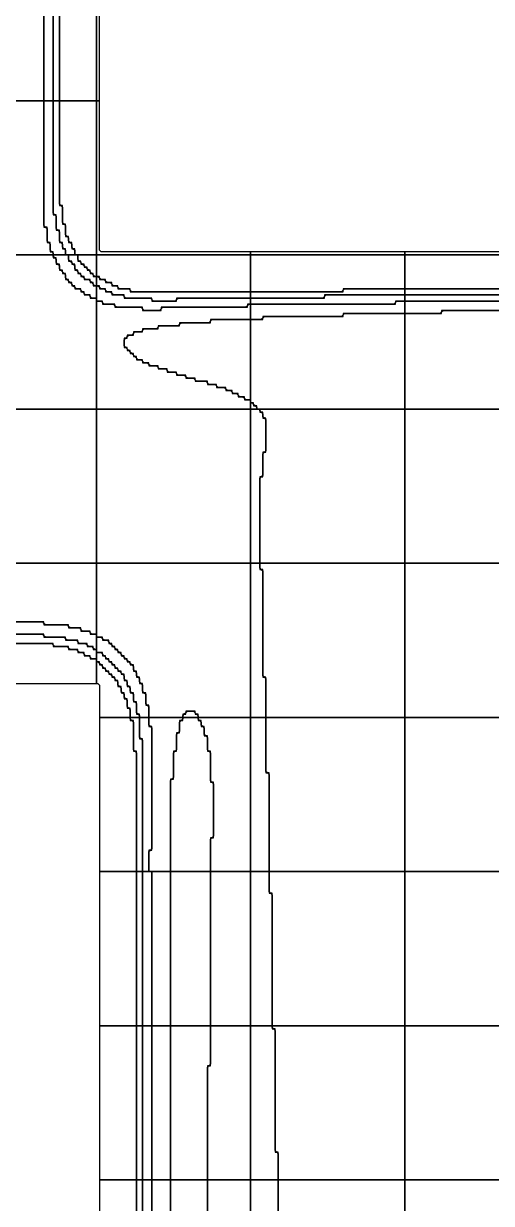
# Model space of a CAD drawing. Header units: metres. Extents: x -2.2 to 1, y -5.2 to 5.1.
# Drawn here: x -1.557 to -1.178, y -0.93 to 0.027 of the extents above; entities that cross this region are included whole.
import ezdxf

# ---------------------------------------------------------------- set-up
doc = ezdxf.new("R2010")
doc.units = ezdxf.units.M

msp = doc.modelspace()

# ---------------------------------------------------------------- linework, layer by layer
at = {"layer": '10', "color": 2}
for points in [[(-1.52793, -0.0355, 0), (-1.49793, -0.0355, 0), (-1.49793, 0.0895, 0), (-1.52793, 0.0895, 0), (-1.52793, -0.0355, 0)], [(-1.49793, -0.0355, 0), (-1.49543, -0.0355, 0), (-1.49543, 0.0895, 0), (-1.49793, 0.0895, 0), (-1.49793, -0.0355, 0)], [(-1.52793, -0.1205, 0), (-1.52668, -0.1205, 0), (-1.52543, -0.12175, 0), (-1.52543, -0.1355, 0), (-1.52418, -0.1355, 0), (-1.52293, -0.13675, 0), (-1.52293, -0.1455, 0), (-1.52168, -0.1455, 0), (-1.52043, -0.14675, 0), (-1.52043, -0.1505, 0), (-1.51918, -0.1505, 0), (-1.51793, -0.15175, 0), (-1.51793, -0.1555, 0), (-1.51668, -0.1555, 0), (-1.51543, -0.15675, 0), (-1.51543, -0.1605, 0), (-1.49793, -0.1605, 0), (-1.49793, -0.0355, 0), (-1.52793, -0.0355, 0), (-1.52793, -0.1205, 0)], [(-1.49793, -0.1605, 0), (-1.37293, -0.1605, 0), (-1.37293, -0.158, 0), (-1.49418, -0.158, 0), (-1.49543, -0.15675, 0), (-1.49543, -0.0355, 0), (-1.49793, -0.0355, 0), (-1.49793, -0.1605, 0)], [(-1.51293, -0.1655, 0), (-1.51168, -0.1655, 0), (-1.51043, -0.16675, 0), (-1.51043, -0.168, 0), (-1.50918, -0.168, 0), (-1.50793, -0.16925, 0), (-1.50793, -0.1705, 0), (-1.50668, -0.1705, 0), (-1.50543, -0.17175, 0), (-1.50543, -0.173, 0), (-1.50418, -0.173, 0), (-1.50293, -0.17425, 0), (-1.50293, -0.1755, 0), (-1.50168, -0.1755, 0), (-1.50043, -0.17675, 0), (-1.50043, -0.178, 0), (-1.49793, -0.178, 0), (-1.49793, -0.1605, 0), (-1.51293, -0.1605, 0), (-1.51293, -0.1655, 0)], [(-1.49793, -0.178, 0), (-1.49668, -0.178, 0), (-1.49543, -0.17925, 0), (-1.49543, -0.1805, 0), (-1.49168, -0.1805, 0), (-1.49043, -0.18175, 0), (-1.49043, -0.183, 0), (-1.48668, -0.183, 0), (-1.48543, -0.18425, 0), (-1.48543, -0.1855, 0), (-1.48168, -0.1855, 0), (-1.48043, -0.18675, 0), (-1.48043, -0.188, 0), (-1.47168, -0.188, 0), (-1.47043, -0.18925, 0), (-1.47043, -0.1905, 0), (-1.37293, -0.1905, 0), (-1.37293, -0.1605, 0), (-1.49793, -0.1605, 0), (-1.49793, -0.178, 0)], [(-1.37293, -0.1605, 0), (-1.24793, -0.1605, 0), (-1.24793, -0.158, 0), (-1.37293, -0.158, 0), (-1.37293, -0.1605, 0)], [(-1.37293, -0.1905, 0), (-1.29793, -0.1905, 0), (-1.29793, -0.18925, 0), (-1.29668, -0.188, 0), (-1.24793, -0.188, 0), (-1.24793, -0.1605, 0), (-1.37293, -0.1605, 0), (-1.37293, -0.1905, 0)], [(-1.24793, -0.1605, 0), (-1.12293, -0.1605, 0), (-1.12293, -0.158, 0), (-1.24793, -0.158, 0), (-1.24793, -0.1605, 0)], [(-1.24793, -0.188, 0), (-1.12293, -0.188, 0), (-1.12293, -0.1605, 0), (-1.24793, -0.1605, 0), (-1.24793, -0.188, 0)], [(-1.62293, -0.508, 0), (-1.49793, -0.508, 0), (-1.49793, -0.488, 0), (-1.50168, -0.488, 0), (-1.50293, -0.48675, 0), (-1.50293, -0.4855, 0), (-1.50668, -0.4855, 0), (-1.50793, -0.48425, 0), (-1.50793, -0.483, 0), (-1.51168, -0.483, 0), (-1.51293, -0.48175, 0), (-1.51293, -0.4805, 0), (-1.51918, -0.4805, 0), (-1.52043, -0.47925, 0), (-1.52043, -0.478, 0), (-1.53168, -0.478, 0), (-1.53293, -0.47675, 0), (-1.53293, -0.4755, 0), (-1.60168, -0.4755, 0), (-1.60293, -0.47425, 0), (-1.60293, -0.473, 0), (-1.62293, -0.473, 0), (-1.62293, -0.508, 0)], [(-1.49793, -0.508, 0), (-1.49668, -0.508, 0), (-1.49543, -0.50925, 0), (-1.49543, -0.5355, 0), (-1.47043, -0.5355, 0), (-1.47043, -0.528, 0), (-1.47168, -0.528, 0), (-1.47293, -0.52675, 0), (-1.47293, -0.5205, 0), (-1.47418, -0.5205, 0), (-1.47543, -0.51925, 0), (-1.47543, -0.5155, 0), (-1.47668, -0.5155, 0), (-1.47793, -0.51425, 0), (-1.47793, -0.5105, 0), (-1.47918, -0.5105, 0), (-1.48043, -0.50925, 0), (-1.48043, -0.5055, 0), (-1.48168, -0.5055, 0), (-1.48293, -0.50425, 0), (-1.48293, -0.503, 0), (-1.48418, -0.503, 0), (-1.48543, -0.50175, 0), (-1.48543, -0.5005, 0), (-1.48668, -0.5005, 0), (-1.48793, -0.49925, 0), (-1.48793, -0.498, 0), (-1.48918, -0.498, 0), (-1.49043, -0.49675, 0), (-1.49043, -0.4955, 0), (-1.49168, -0.4955, 0), (-1.49293, -0.49425, 0), (-1.49293, -0.493, 0), (-1.49418, -0.493, 0), (-1.49543, -0.49175, 0), (-1.49543, -0.4905, 0), (-1.49793, -0.4905, 0), (-1.49793, -0.508, 0)], [(-1.49543, -0.6605, 0), (-1.46543, -0.6605, 0), (-1.46543, -0.563, 0), (-1.46668, -0.563, 0), (-1.46793, -0.56175, 0), (-1.46793, -0.538, 0), (-1.46918, -0.538, 0), (-1.47043, -0.53675, 0), (-1.47043, -0.5355, 0), (-1.49543, -0.5355, 0), (-1.49543, -0.6605, 0)], [(-1.49543, -0.7855, 0), (-1.46543, -0.7855, 0), (-1.46543, -0.6605, 0), (-1.49543, -0.6605, 0), (-1.49543, -0.7855, 0)], [(-1.49543, -0.9105, 0), (-1.46543, -0.9105, 0), (-1.46543, -0.7855, 0), (-1.49543, -0.7855, 0), (-1.49543, -0.9105, 0)], [(-1.49543, -1.0355, 0), (-1.46543, -1.0355, 0), (-1.46543, -0.9105, 0), (-1.49543, -0.9105, 0), (-1.49543, -1.0355, 0)]]:
    msp.add_polyline3d(points, dxfattribs=at)
at = {"layer": '6', "color": 4}
for points in [[(-1.37293, -0.2805, 0), (-1.37168, -0.2805, 0), (-1.37043, -0.28175, 0), (-1.37043, -0.283, 0), (-1.36918, -0.283, 0), (-1.36793, -0.28425, 0), (-1.36793, -0.2855, 0), (-1.24793, -0.2855, 0), (-1.24793, -0.208, 0), (-1.29793, -0.208, 0), (-1.29793, -0.20925, 0), (-1.29918, -0.2105, 0), (-1.36293, -0.2105, 0), (-1.36293, -0.21175, 0), (-1.36418, -0.213, 0), (-1.37293, -0.213, 0), (-1.37293, -0.2805, 0)], [(-1.12293, -0.2055, 0), (-1.21793, -0.2055, 0), (-1.21793, -0.20675, 0), (-1.21918, -0.208, 0), (-1.24793, -0.208, 0), (-1.24793, -0.2855, 0)], [(-1.47543, -0.2355, 0), (-1.47418, -0.2355, 0), (-1.47293, -0.23675, 0), (-1.47293, -0.238, 0), (-1.47168, -0.238, 0), (-1.47043, -0.23925, 0), (-1.47043, -0.2405, 0), (-1.46918, -0.2405, 0), (-1.46793, -0.24175, 0), (-1.46793, -0.243, 0), (-1.46668, -0.243, 0), (-1.46543, -0.24425, 0), (-1.46543, -0.2455, 0), (-1.46168, -0.2455, 0), (-1.46043, -0.24675, 0), (-1.46043, -0.248, 0), (-1.45668, -0.248, 0), (-1.45543, -0.24925, 0), (-1.45543, -0.2505, 0), (-1.44918, -0.2505, 0), (-1.44793, -0.25175, 0), (-1.44793, -0.253, 0), (-1.44168, -0.253, 0), (-1.44043, -0.25425, 0), (-1.44043, -0.2555, 0), (-1.43418, -0.2555, 0), (-1.43293, -0.25675, 0), (-1.43293, -0.258, 0), (-1.42668, -0.258, 0), (-1.42543, -0.25925, 0), (-1.42543, -0.2605, 0), (-1.41918, -0.2605, 0), (-1.41793, -0.26175, 0), (-1.41793, -0.263, 0), (-1.40918, -0.263, 0), (-1.40793, -0.26425, 0), (-1.40793, -0.2655, 0), (-1.40168, -0.2655, 0), (-1.40043, -0.26675, 0), (-1.40043, -0.268, 0), (-1.39418, -0.268, 0), (-1.39293, -0.26925, 0), (-1.39293, -0.2705, 0), (-1.38918, -0.2705, 0), (-1.38793, -0.27175, 0), (-1.38793, -0.273, 0), (-1.38418, -0.273, 0), (-1.38293, -0.27425, 0), (-1.38293, -0.2755, 0), (-1.37918, -0.2755, 0), (-1.37793, -0.27675, 0), (-1.37793, -0.278, 0), (-1.37293, -0.278, 0), (-1.37293, -0.213, 0), (-1.40543, -0.213, 0), (-1.40543, -0.21425, 0), (-1.40668, -0.2155, 0), (-1.43043, -0.2155, 0), (-1.43043, -0.21675, 0), (-1.43168, -0.218, 0), (-1.44793, -0.218, 0), (-1.44793, -0.21925, 0), (-1.44918, -0.2205, 0), (-1.46043, -0.2205, 0), (-1.46043, -0.22175, 0), (-1.46168, -0.223, 0), (-1.46793, -0.223, 0), (-1.46793, -0.22425, 0), (-1.46918, -0.2255, 0), (-1.47293, -0.2255, 0), (-1.47293, -0.22675, 0), (-1.47418, -0.228, 0), (-1.47543, -0.228, 0), (-1.47543, -0.2355, 0)], [(-1.36543, -0.4105, 0), (-1.24793, -0.4105, 0), (-1.24793, -0.2855, 0), (-1.36543, -0.2855, 0), (-1.36543, -0.288, 0), (-1.36418, -0.288, 0), (-1.36293, -0.28925, 0), (-1.36293, -0.293, 0), (-1.36168, -0.293, 0), (-1.36043, -0.29425, 0), (-1.36043, -0.31925, 0), (-1.36168, -0.3205, 0), (-1.36293, -0.3205, 0), (-1.36293, -0.33925, 0), (-1.36418, -0.3405, 0), (-1.36543, -0.3405, 0), (-1.36543, -0.4105, 0)], [(-1.24793, -0.4105, 0), (-1.12293, -0.4105, 0), (-1.12293, -0.2855, 0), (-1.24793, -0.2855, 0), (-1.24793, -0.4105, 0)], [(-1.24793, -0.2855, 0), (-1.12293, -0.2855, 0)], [(-1.36543, -0.4155, 0), (-1.36418, -0.4155, 0), (-1.36293, -0.41675, 0), (-1.36293, -0.503, 0), (-1.36168, -0.503, 0), (-1.36043, -0.50425, 0), (-1.36043, -0.5355, 0), (-1.24793, -0.5355, 0), (-1.24793, -0.4105, 0), (-1.36543, -0.4105, 0), (-1.36543, -0.4155, 0)], [(-1.24793, -0.5355, 0), (-1.12293, -0.5355, 0), (-1.12293, -0.4105, 0), (-1.24793, -0.4105, 0), (-1.24793, -0.5355, 0)], [(-1.43793, -0.6605, 0), (-1.40543, -0.6605, 0), (-1.40543, -0.63425, 0), (-1.40418, -0.633, 0), (-1.40293, -0.633, 0), (-1.40293, -0.588, 0), (-1.40418, -0.588, 0), (-1.40543, -0.58675, 0), (-1.40543, -0.563, 0), (-1.40668, -0.563, 0), (-1.40793, -0.56175, 0), (-1.40793, -0.5505, 0), (-1.40918, -0.5505, 0), (-1.41043, -0.54925, 0), (-1.41043, -0.543, 0), (-1.41168, -0.543, 0), (-1.41293, -0.54175, 0), (-1.41293, -0.538, 0), (-1.41418, -0.538, 0), (-1.41543, -0.53675, 0), (-1.41543, -0.5355, 0), (-1.42793, -0.5355, 0), (-1.42793, -0.53675, 0), (-1.42918, -0.538, 0), (-1.43043, -0.538, 0), (-1.43043, -0.54675, 0), (-1.43168, -0.548, 0), (-1.43293, -0.548, 0), (-1.43293, -0.56175, 0), (-1.43418, -0.563, 0), (-1.43543, -0.563, 0), (-1.43543, -0.58425, 0), (-1.43668, -0.5855, 0), (-1.43793, -0.5855, 0), (-1.43793, -0.6605, 0)], [(-1.42793, -0.5355, 0), (-1.41543, -0.5355, 0), (-1.41543, -0.533, 0), (-1.41668, -0.533, 0), (-1.41793, -0.53175, 0), (-1.41793, -0.5305, 0), (-1.42543, -0.5305, 0), (-1.42543, -0.53175, 0), (-1.42668, -0.533, 0), (-1.42793, -0.533, 0), (-1.42793, -0.5355, 0)], [(-1.36043, -0.5805, 0), (-1.35918, -0.5805, 0), (-1.35793, -0.58175, 0), (-1.35793, -0.6605, 0), (-1.24793, -0.6605, 0), (-1.24793, -0.5355, 0), (-1.36043, -0.5355, 0), (-1.36043, -0.5805, 0)], [(-1.24793, -0.6605, 0), (-1.12293, -0.6605, 0), (-1.12293, -0.5355, 0), (-1.24793, -0.5355, 0), (-1.24793, -0.6605, 0)], [(-1.43793, -0.7855, 0), (-1.40543, -0.7855, 0), (-1.40543, -0.6605, 0), (-1.43793, -0.6605, 0), (-1.43793, -0.7855, 0)], [(-1.35793, -0.678, 0), (-1.35668, -0.678, 0), (-1.35543, -0.67925, 0), (-1.35543, -0.7855, 0), (-1.24793, -0.7855, 0), (-1.24793, -0.6605, 0), (-1.35793, -0.6605, 0), (-1.35793, -0.678, 0)], [(-1.24793, -0.7855, 0), (-1.12293, -0.7855, 0), (-1.12293, -0.6605, 0), (-1.24793, -0.6605, 0), (-1.24793, -0.7855, 0)], [(-1.43793, -0.9105, 0), (-1.40793, -0.9105, 0), (-1.40793, -0.81925, 0), (-1.40668, -0.818, 0), (-1.40543, -0.818, 0), (-1.40543, -0.7855, 0), (-1.43793, -0.7855, 0), (-1.43793, -0.9105, 0)], [(-1.35543, -0.788, 0), (-1.35418, -0.788, 0), (-1.35293, -0.78925, 0), (-1.35293, -0.888, 0), (-1.35168, -0.888, 0), (-1.35043, -0.88925, 0), (-1.35043, -0.9105, 0), (-1.24793, -0.9105, 0), (-1.24793, -0.7855, 0), (-1.35543, -0.7855, 0), (-1.35543, -0.788, 0)], [(-1.24793, -0.9105, 0), (-1.12293, -0.9105, 0), (-1.12293, -0.7855, 0), (-1.24793, -0.7855, 0), (-1.24793, -0.9105, 0)], [(-1.43793, -1.0355, 0), (-1.41043, -1.0355, 0), (-1.41043, -1.00175, 0), (-1.40918, -1.0005, 0), (-1.40793, -1.0005, 0), (-1.40793, -0.9105, 0), (-1.43793, -0.9105, 0), (-1.43793, -1.0355, 0)], [(-1.35043, -0.978, 0), (-1.34918, -0.978, 0), (-1.34793, -0.97925, 0), (-1.34793, -1.0355, 0), (-1.24793, -1.0355, 0), (-1.24793, -0.9105, 0), (-1.35043, -0.9105, 0), (-1.35043, -0.978, 0)], [(-1.24793, -1.0355, 0), (-1.12293, -1.0355, 0), (-1.12293, -0.9105, 0), (-1.24793, -0.9105, 0), (-1.24793, -1.0355, 0)]]:
    msp.add_polyline3d(points, dxfattribs=at)
at = {"layer": '7', "color": 1}
for points in [[(-1.62293, -0.0355, 0), (-1.54043, -0.0355, 0), (-1.54043, 0.0895, 0), (-1.62293, 0.0895, 0), (-1.62293, -0.0355, 0)], [(-1.62293, -0.1605, 0), (-1.53293, -0.1605, 0), (-1.53293, -0.158, 0), (-1.53418, -0.158, 0), (-1.53543, -0.15675, 0), (-1.53543, -0.1505, 0), (-1.53668, -0.1505, 0), (-1.53793, -0.14925, 0), (-1.53793, -0.138, 0), (-1.53918, -0.138, 0), (-1.54043, -0.13675, 0), (-1.54043, -0.0355, 0), (-1.62293, -0.0355, 0), (-1.62293, -0.1605, 0)], [(-1.62293, -0.2855, 0), (-1.49793, -0.2855, 0), (-1.49793, -0.1955, 0), (-1.50168, -0.1955, 0), (-1.50293, -0.19425, 0), (-1.50293, -0.193, 0), (-1.50668, -0.193, 0), (-1.50793, -0.19175, 0), (-1.50793, -0.1905, 0), (-1.50918, -0.1905, 0), (-1.51043, -0.18925, 0), (-1.51043, -0.188, 0), (-1.51418, -0.188, 0), (-1.51543, -0.18675, 0), (-1.51543, -0.1855, 0), (-1.51668, -0.1855, 0), (-1.51793, -0.18425, 0), (-1.51793, -0.183, 0), (-1.51918, -0.183, 0), (-1.52043, -0.18175, 0), (-1.52043, -0.1805, 0), (-1.52168, -0.1805, 0), (-1.52293, -0.17925, 0), (-1.52293, -0.1755, 0), (-1.52418, -0.1755, 0), (-1.52543, -0.17425, 0), (-1.52543, -0.173, 0), (-1.52668, -0.173, 0), (-1.52793, -0.17175, 0), (-1.52793, -0.168, 0), (-1.52918, -0.168, 0), (-1.53043, -0.16675, 0), (-1.53043, -0.163, 0), (-1.53168, -0.163, 0), (-1.53293, -0.16175, 0), (-1.53293, -0.1605, 0), (-1.62293, -0.1605, 0)], [(-1.49793, -0.2855, 0), (-1.37293, -0.2855, 0), (-1.37293, -0.278, 0), (-1.37668, -0.278, 0), (-1.37793, -0.27675, 0), (-1.37793, -0.2755, 0), (-1.38168, -0.2755, 0), (-1.38293, -0.27425, 0), (-1.38293, -0.273, 0), (-1.38668, -0.273, 0), (-1.38793, -0.27175, 0), (-1.38793, -0.2705, 0), (-1.39168, -0.2705, 0), (-1.39293, -0.26925, 0), (-1.39293, -0.268, 0), (-1.39918, -0.268, 0), (-1.40043, -0.26675, 0), (-1.40043, -0.2655, 0), (-1.40668, -0.2655, 0), (-1.40793, -0.26425, 0), (-1.40793, -0.263, 0), (-1.41668, -0.263, 0), (-1.41793, -0.26175, 0), (-1.41793, -0.2605, 0), (-1.42418, -0.2605, 0), (-1.42543, -0.25925, 0), (-1.42543, -0.258, 0), (-1.43168, -0.258, 0), (-1.43293, -0.25675, 0), (-1.43293, -0.2555, 0), (-1.43918, -0.2555, 0), (-1.44043, -0.25425, 0), (-1.44043, -0.253, 0), (-1.44668, -0.253, 0), (-1.44793, -0.25175, 0), (-1.44793, -0.2505, 0), (-1.45418, -0.2505, 0), (-1.45543, -0.24925, 0), (-1.45543, -0.248, 0), (-1.45918, -0.248, 0), (-1.46043, -0.24675, 0), (-1.46043, -0.2455, 0), (-1.46418, -0.2455, 0), (-1.46543, -0.24425, 0), (-1.46543, -0.243, 0), (-1.46668, -0.243, 0), (-1.46793, -0.24175, 0), (-1.46793, -0.2405, 0), (-1.46918, -0.2405, 0), (-1.47043, -0.23925, 0), (-1.47043, -0.238, 0), (-1.47168, -0.238, 0), (-1.47293, -0.23675, 0), (-1.47293, -0.2355, 0), (-1.47418, -0.2355, 0), (-1.47543, -0.23425, 0), (-1.47543, -0.22925, 0), (-1.47418, -0.228, 0), (-1.47293, -0.228, 0), (-1.47293, -0.22675, 0), (-1.47168, -0.2255, 0), (-1.46793, -0.2255, 0), (-1.46793, -0.22425, 0), (-1.46668, -0.223, 0), (-1.46043, -0.223, 0), (-1.46043, -0.22175, 0), (-1.45918, -0.2205, 0), (-1.44793, -0.2205, 0), (-1.44793, -0.21925, 0), (-1.44668, -0.218, 0), (-1.43043, -0.218, 0), (-1.43043, -0.21675, 0), (-1.42918, -0.2155, 0), (-1.40543, -0.2155, 0), (-1.40543, -0.21425, 0), (-1.40418, -0.213, 0), (-1.37293, -0.213, 0), (-1.37293, -0.2005, 0), (-1.37543, -0.2005, 0), (-1.37543, -0.20175, 0), (-1.37668, -0.203, 0), (-1.44543, -0.203, 0), (-1.44543, -0.20425, 0), (-1.44668, -0.2055, 0), (-1.45918, -0.2055, 0), (-1.46043, -0.20425, 0), (-1.46043, -0.203, 0), (-1.48168, -0.203, 0), (-1.48293, -0.20175, 0), (-1.48293, -0.2005, 0), (-1.49168, -0.2005, 0), (-1.49293, -0.19925, 0), (-1.49293, -0.198, 0), (-1.49793, -0.198, 0), (-1.49793, -0.2855, 0)], [(-1.37293, -0.213, 0), (-1.36293, -0.213, 0), (-1.36293, -0.21175, 0), (-1.36168, -0.2105, 0), (-1.29793, -0.2105, 0), (-1.29793, -0.20925, 0), (-1.29668, -0.208, 0), (-1.24793, -0.208, 0), (-1.24793, -0.198, 0), (-1.25543, -0.198, 0), (-1.25543, -0.19925, 0), (-1.25668, -0.2005, 0), (-1.37293, -0.2005, 0), (-1.37293, -0.213, 0)], [(-1.24793, -0.208, 0), (-1.21793, -0.208, 0), (-1.21793, -0.20675, 0), (-1.21668, -0.2055, 0), (-1.12293, -0.2055, 0), (-1.12293, -0.198, 0), (-1.24793, -0.198, 0), (-1.24793, -0.208, 0)], [(-1.62293, -0.4105, 0), (-1.49793, -0.4105, 0), (-1.49793, -0.2855, 0), (-1.62293, -0.2855, 0), (-1.62293, -0.4105, 0)], [(-1.49793, -0.4105, 0), (-1.37293, -0.4105, 0), (-1.37293, -0.2855, 0), (-1.49793, -0.2855, 0), (-1.49793, -0.4105, 0)], [(-1.37293, -0.2855, 0), (-1.36793, -0.2855, 0), (-1.36793, -0.283, 0), (-1.36918, -0.283, 0), (-1.37043, -0.28175, 0), (-1.37043, -0.2805, 0), (-1.37293, -0.2805, 0), (-1.37293, -0.2855, 0)], [(-1.37293, -0.4105, 0), (-1.36543, -0.4105, 0), (-1.36543, -0.34175, 0), (-1.36418, -0.3405, 0), (-1.36293, -0.3405, 0), (-1.36293, -0.32175, 0), (-1.36168, -0.3205, 0), (-1.36043, -0.3205, 0), (-1.36043, -0.293, 0), (-1.36168, -0.293, 0), (-1.36293, -0.29175, 0), (-1.36293, -0.288, 0), (-1.36418, -0.288, 0), (-1.36543, -0.28675, 0), (-1.36543, -0.2855, 0), (-1.37293, -0.2855, 0), (-1.37293, -0.4105, 0)], [(-1.62293, -0.458, 0), (-1.54168, -0.458, 0), (-1.54043, -0.45925, 0), (-1.54043, -0.4605, 0), (-1.52168, -0.4605, 0), (-1.52043, -0.46175, 0), (-1.52043, -0.463, 0), (-1.51168, -0.463, 0), (-1.51043, -0.46425, 0), (-1.51043, -0.4655, 0), (-1.50418, -0.4655, 0), (-1.50293, -0.46675, 0), (-1.50293, -0.468, 0), (-1.49793, -0.468, 0), (-1.49793, -0.4105, 0), (-1.62293, -0.4105, 0), (-1.62293, -0.458, 0)], [(-1.49793, -0.4705, 0), (-1.49418, -0.4705, 0), (-1.49293, -0.47175, 0), (-1.49293, -0.473, 0), (-1.48918, -0.473, 0), (-1.48793, -0.47425, 0), (-1.48793, -0.4755, 0), (-1.48668, -0.4755, 0), (-1.48543, -0.47675, 0), (-1.48543, -0.478, 0), (-1.48418, -0.478, 0), (-1.48293, -0.47925, 0), (-1.48293, -0.4805, 0), (-1.48168, -0.4805, 0), (-1.48043, -0.48175, 0), (-1.48043, -0.483, 0), (-1.47918, -0.483, 0), (-1.47793, -0.48425, 0), (-1.47793, -0.4855, 0), (-1.47668, -0.4855, 0), (-1.47543, -0.48675, 0), (-1.47543, -0.488, 0), (-1.47418, -0.488, 0), (-1.47293, -0.48925, 0), (-1.47293, -0.4905, 0), (-1.47168, -0.4905, 0), (-1.47043, -0.49175, 0), (-1.47043, -0.493, 0), (-1.46918, -0.493, 0), (-1.46793, -0.49425, 0), (-1.46793, -0.498, 0), (-1.46668, -0.498, 0), (-1.46543, -0.49925, 0), (-1.46543, -0.503, 0), (-1.46418, -0.503, 0), (-1.46293, -0.50425, 0), (-1.46293, -0.508, 0), (-1.46168, -0.508, 0), (-1.46043, -0.50925, 0), (-1.46043, -0.5155, 0), (-1.45918, -0.5155, 0), (-1.45793, -0.51675, 0), (-1.45793, -0.5255, 0), (-1.45668, -0.5255, 0), (-1.45543, -0.52675, 0), (-1.45543, -0.5355, 0), (-1.42793, -0.5355, 0), (-1.42793, -0.53425, 0), (-1.42668, -0.533, 0), (-1.42543, -0.533, 0), (-1.42543, -0.53175, 0), (-1.42418, -0.5305, 0), (-1.41918, -0.5305, 0), (-1.41793, -0.53175, 0), (-1.41793, -0.533, 0), (-1.41668, -0.533, 0), (-1.41543, -0.53425, 0), (-1.41543, -0.5355, 0), (-1.37293, -0.5355, 0), (-1.37293, -0.4105, 0), (-1.49793, -0.4105, 0), (-1.49793, -0.4705, 0)], [(-1.37293, -0.5355, 0), (-1.36043, -0.5355, 0), (-1.36043, -0.503, 0), (-1.36168, -0.503, 0), (-1.36293, -0.50175, 0), (-1.36293, -0.4155, 0), (-1.36418, -0.4155, 0), (-1.36543, -0.41425, 0), (-1.36543, -0.4105, 0), (-1.37293, -0.4105, 0), (-1.37293, -0.5355, 0)], [(-1.45543, -0.6605, 0), (-1.43793, -0.6605, 0), (-1.43793, -0.58675, 0), (-1.43668, -0.5855, 0), (-1.43543, -0.5855, 0), (-1.43543, -0.56425, 0), (-1.43418, -0.563, 0), (-1.43293, -0.563, 0), (-1.43293, -0.54925, 0), (-1.43168, -0.548, 0), (-1.43043, -0.548, 0), (-1.43043, -0.53925, 0), (-1.42918, -0.538, 0), (-1.42793, -0.538, 0), (-1.42793, -0.5355, 0), (-1.45543, -0.5355, 0), (-1.45543, -0.543, 0), (-1.45418, -0.543, 0), (-1.45293, -0.54425, 0), (-1.45293, -0.64175, 0), (-1.45418, -0.643, 0), (-1.45543, -0.643, 0), (-1.45543, -0.6605, 0)], [(-1.41543, -0.538, 0), (-1.41418, -0.538, 0), (-1.41293, -0.53925, 0), (-1.41293, -0.543, 0), (-1.41168, -0.543, 0), (-1.41043, -0.54425, 0), (-1.41043, -0.5505, 0), (-1.40918, -0.5505, 0), (-1.40793, -0.55175, 0), (-1.40793, -0.563, 0), (-1.40668, -0.563, 0), (-1.40543, -0.56425, 0), (-1.40543, -0.588, 0), (-1.40418, -0.588, 0), (-1.40293, -0.58925, 0), (-1.40293, -0.63175, 0), (-1.40418, -0.633, 0), (-1.40543, -0.633, 0), (-1.40543, -0.6605, 0), (-1.37293, -0.6605, 0), (-1.37293, -0.5355, 0), (-1.41543, -0.5355, 0), (-1.41543, -0.538, 0)], [(-1.37293, -0.6605, 0), (-1.35793, -0.6605, 0), (-1.35793, -0.5805, 0), (-1.35918, -0.5805, 0), (-1.36043, -0.57925, 0), (-1.36043, -0.5355, 0), (-1.37293, -0.5355, 0), (-1.37293, -0.6605, 0)], [(-1.45293, -0.7855, 0), (-1.43793, -0.7855, 0), (-1.43793, -0.6605, 0), (-1.45293, -0.6605, 0), (-1.45293, -0.7855, 0)], [(-1.40543, -0.7855, 0), (-1.37293, -0.7855, 0), (-1.37293, -0.6605, 0), (-1.40543, -0.6605, 0), (-1.40543, -0.7855, 0)], [(-1.37293, -0.7855, 0), (-1.35543, -0.7855, 0), (-1.35543, -0.678, 0), (-1.35668, -0.678, 0), (-1.35793, -0.67675, 0), (-1.35793, -0.6605, 0), (-1.37293, -0.6605, 0), (-1.37293, -0.7855, 0)], [(-1.45293, -0.9105, 0), (-1.43793, -0.9105, 0), (-1.43793, -0.7855, 0), (-1.45293, -0.7855, 0), (-1.45293, -0.9105, 0)], [(-1.40793, -0.9105, 0), (-1.37293, -0.9105, 0), (-1.37293, -0.7855, 0), (-1.40543, -0.7855, 0), (-1.40543, -0.81675, 0), (-1.40668, -0.818, 0), (-1.40793, -0.818, 0), (-1.40793, -0.9105, 0)], [(-1.37293, -0.9105, 0), (-1.35043, -0.9105, 0), (-1.35043, -0.888, 0), (-1.35168, -0.888, 0), (-1.35293, -0.88675, 0), (-1.35293, -0.788, 0), (-1.35418, -0.788, 0), (-1.35543, -0.78675, 0), (-1.35543, -0.7855, 0), (-1.37293, -0.7855, 0), (-1.37293, -0.9105, 0)], [(-1.45293, -1.0355, 0), (-1.43793, -1.0355, 0), (-1.43793, -0.9105, 0), (-1.45293, -0.9105, 0), (-1.45293, -1.0355, 0)], [(-1.41043, -1.0355, 0), (-1.37293, -1.0355, 0), (-1.37293, -0.9105, 0), (-1.40793, -0.9105, 0), (-1.40793, -0.99925, 0), (-1.40918, -1.0005, 0), (-1.41043, -1.0005, 0), (-1.41043, -1.0355, 0)], [(-1.37293, -1.0355, 0), (-1.34793, -1.0355, 0), (-1.34793, -0.978, 0), (-1.34918, -0.978, 0), (-1.35043, -0.97675, 0), (-1.35043, -0.9105, 0), (-1.37293, -0.9105, 0), (-1.37293, -1.0355, 0)]]:
    msp.add_polyline3d(points, dxfattribs=at)
at = {"layer": '8', "color": 3}
for points in [[(-1.54043, -0.0355, 0), (-1.53293, -0.0355, 0), (-1.53293, 0.0895, 0), (-1.54043, 0.0895, 0), (-1.54043, -0.0355, 0)], [(-1.54043, -0.138, 0), (-1.53918, -0.138, 0), (-1.53793, -0.13925, 0), (-1.53793, -0.1505, 0), (-1.53668, -0.1505, 0), (-1.53543, -0.15175, 0), (-1.53543, -0.158, 0), (-1.53418, -0.158, 0), (-1.53293, -0.15925, 0), (-1.53293, -0.1605, 0), (-1.52293, -0.1605, 0), (-1.52293, -0.1555, 0), (-1.52418, -0.1555, 0), (-1.52543, -0.15425, 0), (-1.52543, -0.1505, 0), (-1.52668, -0.1505, 0), (-1.52793, -0.14925, 0), (-1.52793, -0.1405, 0), (-1.52918, -0.1405, 0), (-1.53043, -0.13925, 0), (-1.53043, -0.128, 0), (-1.53168, -0.128, 0), (-1.53293, -0.12675, 0), (-1.53293, -0.0355, 0), (-1.54043, -0.0355, 0), (-1.54043, -0.138, 0)], [(-1.53293, -0.163, 0), (-1.53168, -0.163, 0), (-1.53043, -0.16425, 0), (-1.53043, -0.168, 0), (-1.52918, -0.168, 0), (-1.52793, -0.16925, 0), (-1.52793, -0.173, 0), (-1.52668, -0.173, 0), (-1.52543, -0.17425, 0), (-1.52543, -0.1755, 0), (-1.52418, -0.1755, 0), (-1.52293, -0.17675, 0), (-1.52293, -0.1805, 0), (-1.52168, -0.1805, 0), (-1.52043, -0.18175, 0), (-1.52043, -0.183, 0), (-1.51918, -0.183, 0), (-1.51793, -0.18425, 0), (-1.51793, -0.1855, 0), (-1.51668, -0.1855, 0), (-1.51543, -0.18675, 0), (-1.51543, -0.188, 0), (-1.51168, -0.188, 0), (-1.51043, -0.18925, 0), (-1.51043, -0.1905, 0), (-1.50918, -0.1905, 0), (-1.50793, -0.19175, 0), (-1.50793, -0.193, 0), (-1.50418, -0.193, 0), (-1.50293, -0.19425, 0), (-1.50293, -0.1955, 0), (-1.49793, -0.1955, 0), (-1.49793, -0.1855, 0), (-1.49918, -0.1855, 0), (-1.50043, -0.18425, 0), (-1.50043, -0.183, 0), (-1.50168, -0.183, 0), (-1.50293, -0.18175, 0), (-1.50293, -0.1805, 0), (-1.50668, -0.1805, 0), (-1.50793, -0.17925, 0), (-1.50793, -0.178, 0), (-1.50918, -0.178, 0), (-1.51043, -0.17675, 0), (-1.51043, -0.1755, 0), (-1.51168, -0.1755, 0), (-1.51293, -0.17425, 0), (-1.51293, -0.173, 0), (-1.51418, -0.173, 0), (-1.51543, -0.17175, 0), (-1.51543, -0.168, 0), (-1.51668, -0.168, 0), (-1.51793, -0.16675, 0), (-1.51793, -0.1655, 0), (-1.51918, -0.1655, 0), (-1.52043, -0.16425, 0), (-1.52043, -0.1605, 0), (-1.53293, -0.1605, 0), (-1.53293, -0.163, 0)], [(-1.49793, -0.198, 0), (-1.49418, -0.198, 0), (-1.49293, -0.19925, 0), (-1.49293, -0.2005, 0), (-1.48418, -0.2005, 0), (-1.48293, -0.20175, 0), (-1.48293, -0.203, 0), (-1.46168, -0.203, 0), (-1.46043, -0.20425, 0), (-1.46043, -0.2055, 0), (-1.44543, -0.2055, 0), (-1.44543, -0.20425, 0), (-1.44418, -0.203, 0), (-1.37543, -0.203, 0), (-1.37543, -0.20175, 0), (-1.37418, -0.2005, 0), (-1.37293, -0.2005, 0), (-1.37293, -0.1955, 0), (-1.43293, -0.1955, 0), (-1.43293, -0.19675, 0), (-1.43418, -0.198, 0), (-1.45168, -0.198, 0), (-1.45293, -0.19675, 0), (-1.45293, -0.1955, 0), (-1.47418, -0.1955, 0), (-1.47543, -0.19425, 0), (-1.47543, -0.193, 0), (-1.48418, -0.193, 0), (-1.48543, -0.19175, 0), (-1.48543, -0.1905, 0), (-1.48918, -0.1905, 0), (-1.49043, -0.18925, 0), (-1.49043, -0.188, 0), (-1.49418, -0.188, 0), (-1.49543, -0.18675, 0), (-1.49543, -0.1855, 0), (-1.49793, -0.1855, 0), (-1.49793, -0.198, 0)], [(-1.24793, -0.198, 0), (-1.12293, -0.198, 0), (-1.12293, -0.1905, 0), (-1.14043, -0.1905, 0), (-1.14043, -0.19175, 0), (-1.14168, -0.193, 0), (-1.24793, -0.193, 0), (-1.24793, -0.198, 0)], [(-1.37293, -0.2005, 0), (-1.25543, -0.2005, 0), (-1.25543, -0.19925, 0), (-1.25418, -0.198, 0), (-1.24793, -0.198, 0), (-1.24793, -0.193, 0), (-1.31293, -0.193, 0), (-1.31293, -0.19425, 0), (-1.31418, -0.1955, 0), (-1.37293, -0.1955, 0), (-1.37293, -0.2005, 0)], [(-1.62293, -0.468, 0), (-1.54168, -0.468, 0), (-1.54043, -0.46925, 0), (-1.54043, -0.4705, 0), (-1.52418, -0.4705, 0), (-1.52293, -0.47175, 0), (-1.52293, -0.473, 0), (-1.51418, -0.473, 0), (-1.51293, -0.47425, 0), (-1.51293, -0.4755, 0), (-1.50668, -0.4755, 0), (-1.50543, -0.47675, 0), (-1.50543, -0.478, 0), (-1.50168, -0.478, 0), (-1.50043, -0.47925, 0), (-1.50043, -0.4805, 0), (-1.49793, -0.4805, 0), (-1.49793, -0.468, 0), (-1.50168, -0.468, 0), (-1.50293, -0.46675, 0), (-1.50293, -0.4655, 0), (-1.50918, -0.4655, 0), (-1.51043, -0.46425, 0), (-1.51043, -0.463, 0), (-1.51918, -0.463, 0), (-1.52043, -0.46175, 0), (-1.52043, -0.4605, 0), (-1.53918, -0.4605, 0), (-1.54043, -0.45925, 0), (-1.54043, -0.458, 0), (-1.62293, -0.458, 0)], [(-1.49793, -0.483, 0), (-1.49418, -0.483, 0), (-1.49293, -0.48425, 0), (-1.49293, -0.4855, 0), (-1.49168, -0.4855, 0), (-1.49043, -0.48675, 0), (-1.49043, -0.488, 0), (-1.48918, -0.488, 0), (-1.48793, -0.48925, 0), (-1.48793, -0.4905, 0), (-1.48668, -0.4905, 0), (-1.48543, -0.49175, 0), (-1.48543, -0.493, 0), (-1.48418, -0.493, 0), (-1.48293, -0.49425, 0), (-1.48293, -0.4955, 0), (-1.48168, -0.4955, 0), (-1.48043, -0.49675, 0), (-1.48043, -0.498, 0), (-1.47918, -0.498, 0), (-1.47793, -0.49925, 0), (-1.47793, -0.5005, 0), (-1.47668, -0.5005, 0), (-1.47543, -0.50175, 0), (-1.47543, -0.5055, 0), (-1.47418, -0.5055, 0), (-1.47293, -0.50675, 0), (-1.47293, -0.5105, 0), (-1.47168, -0.5105, 0), (-1.47043, -0.51175, 0), (-1.47043, -0.5155, 0), (-1.46918, -0.5155, 0), (-1.46793, -0.51675, 0), (-1.46793, -0.523, 0), (-1.46668, -0.523, 0), (-1.46543, -0.52425, 0), (-1.46543, -0.533, 0), (-1.46418, -0.533, 0), (-1.46293, -0.53425, 0), (-1.46293, -0.5355, 0), (-1.45543, -0.5355, 0), (-1.45543, -0.5255, 0), (-1.45668, -0.5255, 0), (-1.45793, -0.52425, 0), (-1.45793, -0.5155, 0), (-1.45918, -0.5155, 0), (-1.46043, -0.51425, 0), (-1.46043, -0.508, 0), (-1.46168, -0.508, 0), (-1.46293, -0.50675, 0), (-1.46293, -0.503, 0), (-1.46418, -0.503, 0), (-1.46543, -0.50175, 0), (-1.46543, -0.498, 0), (-1.46668, -0.498, 0), (-1.46793, -0.49675, 0), (-1.46793, -0.493, 0), (-1.46918, -0.493, 0), (-1.47043, -0.49175, 0), (-1.47043, -0.4905, 0), (-1.47168, -0.4905, 0), (-1.47293, -0.48925, 0), (-1.47293, -0.488, 0), (-1.47418, -0.488, 0), (-1.47543, -0.48675, 0), (-1.47543, -0.4855, 0), (-1.47668, -0.4855, 0), (-1.47793, -0.48425, 0), (-1.47793, -0.483, 0), (-1.47918, -0.483, 0), (-1.48043, -0.48175, 0), (-1.48043, -0.4805, 0), (-1.48168, -0.4805, 0), (-1.48293, -0.47925, 0), (-1.48293, -0.478, 0), (-1.48418, -0.478, 0), (-1.48543, -0.47675, 0), (-1.48543, -0.4755, 0), (-1.48668, -0.4755, 0), (-1.48793, -0.47425, 0), (-1.48793, -0.473, 0), (-1.49168, -0.473, 0), (-1.49293, -0.47175, 0), (-1.49293, -0.4705, 0), (-1.49793, -0.4705, 0), (-1.49793, -0.483, 0)], [(-1.46293, -0.553, 0), (-1.46168, -0.553, 0), (-1.46043, -0.55425, 0), (-1.46043, -0.6605, 0), (-1.45543, -0.6605, 0), (-1.45543, -0.64425, 0), (-1.45418, -0.643, 0), (-1.45293, -0.643, 0), (-1.45293, -0.543, 0), (-1.45418, -0.543, 0), (-1.45543, -0.54175, 0), (-1.45543, -0.5355, 0), (-1.46293, -0.5355, 0), (-1.46293, -0.553, 0)], [(-1.46043, -0.7855, 0), (-1.45293, -0.7855, 0), (-1.45293, -0.6605, 0), (-1.46043, -0.6605, 0), (-1.46043, -0.7855, 0)], [(-1.46043, -0.9105, 0), (-1.45293, -0.9105, 0), (-1.45293, -0.7855, 0), (-1.46043, -0.7855, 0), (-1.46043, -0.9105, 0)], [(-1.46043, -1.0355, 0), (-1.45293, -1.0355, 0), (-1.45293, -0.9105, 0), (-1.46043, -0.9105, 0), (-1.46043, -1.0355, 0)]]:
    msp.add_polyline3d(points, dxfattribs=at)
at = {"layer": '9', "color": 5}
for points in [[(-1.53293, -0.0355, 0), (-1.52793, -0.0355, 0), (-1.52793, 0.0895, 0), (-1.53293, 0.0895, 0), (-1.53293, -0.0355, 0)], [(-1.53293, -0.128, 0), (-1.53168, -0.128, 0), (-1.53043, -0.12925, 0), (-1.53043, -0.1405, 0), (-1.52918, -0.1405, 0), (-1.52793, -0.14175, 0), (-1.52793, -0.1505, 0), (-1.52668, -0.1505, 0), (-1.52543, -0.15175, 0), (-1.52543, -0.1555, 0), (-1.52418, -0.1555, 0), (-1.52293, -0.15675, 0), (-1.52293, -0.1605, 0), (-1.51543, -0.1605, 0), (-1.51543, -0.1555, 0), (-1.51668, -0.1555, 0), (-1.51793, -0.15425, 0), (-1.51793, -0.1505, 0), (-1.51918, -0.1505, 0), (-1.52043, -0.14925, 0), (-1.52043, -0.1455, 0), (-1.52168, -0.1455, 0), (-1.52293, -0.14425, 0), (-1.52293, -0.1355, 0), (-1.52418, -0.1355, 0), (-1.52543, -0.13425, 0), (-1.52543, -0.1205, 0), (-1.52668, -0.1205, 0), (-1.52793, -0.11925, 0), (-1.52793, -0.0355, 0), (-1.53293, -0.0355, 0), (-1.53293, -0.128, 0)], [(-1.52043, -0.1655, 0), (-1.51918, -0.1655, 0), (-1.51793, -0.16675, 0), (-1.51793, -0.168, 0), (-1.51668, -0.168, 0), (-1.51543, -0.16925, 0), (-1.51543, -0.173, 0), (-1.51418, -0.173, 0), (-1.51293, -0.17425, 0), (-1.51293, -0.1755, 0), (-1.51168, -0.1755, 0), (-1.51043, -0.17675, 0), (-1.51043, -0.178, 0), (-1.50918, -0.178, 0), (-1.50793, -0.17925, 0), (-1.50793, -0.1805, 0), (-1.50418, -0.1805, 0), (-1.50293, -0.18175, 0), (-1.50293, -0.183, 0), (-1.50168, -0.183, 0), (-1.50043, -0.18425, 0), (-1.50043, -0.1855, 0), (-1.49793, -0.1855, 0), (-1.49793, -0.178, 0), (-1.49918, -0.178, 0), (-1.50043, -0.17675, 0), (-1.50043, -0.1755, 0), (-1.50168, -0.1755, 0), (-1.50293, -0.17425, 0), (-1.50293, -0.173, 0), (-1.50418, -0.173, 0), (-1.50543, -0.17175, 0), (-1.50543, -0.1705, 0), (-1.50668, -0.1705, 0), (-1.50793, -0.16925, 0), (-1.50793, -0.168, 0), (-1.50918, -0.168, 0), (-1.51043, -0.16675, 0), (-1.51043, -0.1655, 0), (-1.51168, -0.1655, 0), (-1.51293, -0.16425, 0), (-1.51293, -0.1605, 0), (-1.52043, -0.1605, 0), (-1.52043, -0.1655, 0)], [(-1.49793, -0.1855, 0), (-1.49668, -0.1855, 0), (-1.49543, -0.18675, 0), (-1.49543, -0.188, 0), (-1.49168, -0.188, 0), (-1.49043, -0.18925, 0), (-1.49043, -0.1905, 0), (-1.48668, -0.1905, 0), (-1.48543, -0.19175, 0), (-1.48543, -0.193, 0), (-1.47668, -0.193, 0), (-1.47543, -0.19425, 0), (-1.47543, -0.1955, 0), (-1.45418, -0.1955, 0), (-1.45293, -0.19675, 0), (-1.45293, -0.198, 0), (-1.43293, -0.198, 0), (-1.43293, -0.19675, 0), (-1.43168, -0.1955, 0), (-1.37293, -0.1955, 0), (-1.37293, -0.1905, 0), (-1.46918, -0.1905, 0), (-1.47043, -0.18925, 0), (-1.47043, -0.188, 0), (-1.47918, -0.188, 0), (-1.48043, -0.18675, 0), (-1.48043, -0.1855, 0), (-1.48418, -0.1855, 0), (-1.48543, -0.18425, 0), (-1.48543, -0.183, 0), (-1.48918, -0.183, 0), (-1.49043, -0.18175, 0), (-1.49043, -0.1805, 0), (-1.49418, -0.1805, 0), (-1.49543, -0.17925, 0), (-1.49543, -0.178, 0), (-1.49793, -0.178, 0), (-1.49793, -0.1855, 0)], [(-1.37293, -0.1955, 0), (-1.31293, -0.1955, 0), (-1.31293, -0.19425, 0), (-1.31168, -0.193, 0), (-1.24793, -0.193, 0), (-1.24793, -0.188, 0), (-1.29793, -0.188, 0), (-1.29793, -0.18925, 0), (-1.29918, -0.1905, 0), (-1.37293, -0.1905, 0), (-1.37293, -0.1955, 0)], [(-1.24793, -0.193, 0), (-1.14043, -0.193, 0), (-1.14043, -0.19175, 0), (-1.13918, -0.1905, 0), (-1.12293, -0.1905, 0), (-1.12293, -0.188, 0), (-1.24793, -0.188, 0), (-1.24793, -0.193, 0)], [(-1.60293, -0.4755, 0), (-1.53418, -0.4755, 0), (-1.53293, -0.47675, 0), (-1.53293, -0.478, 0), (-1.52168, -0.478, 0), (-1.52043, -0.47925, 0), (-1.52043, -0.4805, 0), (-1.51418, -0.4805, 0), (-1.51293, -0.48175, 0), (-1.51293, -0.483, 0), (-1.50918, -0.483, 0), (-1.50793, -0.48425, 0), (-1.50793, -0.4855, 0), (-1.50418, -0.4855, 0), (-1.50293, -0.48675, 0), (-1.50293, -0.488, 0), (-1.49793, -0.488, 0), (-1.49793, -0.4805, 0), (-1.49918, -0.4805, 0), (-1.50043, -0.47925, 0), (-1.50043, -0.478, 0), (-1.50418, -0.478, 0), (-1.50543, -0.47675, 0), (-1.50543, -0.4755, 0), (-1.51168, -0.4755, 0), (-1.51293, -0.47425, 0), (-1.51293, -0.473, 0), (-1.52168, -0.473, 0), (-1.52293, -0.47175, 0), (-1.52293, -0.4705, 0), (-1.53918, -0.4705, 0), (-1.54043, -0.46925, 0), (-1.54043, -0.468, 0), (-1.62293, -0.468, 0)], [(-1.49793, -0.4905, 0), (-1.49668, -0.4905, 0), (-1.49543, -0.49175, 0), (-1.49543, -0.493, 0), (-1.49418, -0.493, 0), (-1.49293, -0.49425, 0), (-1.49293, -0.4955, 0), (-1.49168, -0.4955, 0), (-1.49043, -0.49675, 0), (-1.49043, -0.498, 0), (-1.48918, -0.498, 0), (-1.48793, -0.49925, 0), (-1.48793, -0.5005, 0), (-1.48668, -0.5005, 0), (-1.48543, -0.50175, 0), (-1.48543, -0.503, 0), (-1.48418, -0.503, 0), (-1.48293, -0.50425, 0), (-1.48293, -0.5055, 0), (-1.48168, -0.5055, 0), (-1.48043, -0.50675, 0), (-1.48043, -0.5105, 0), (-1.47918, -0.5105, 0), (-1.47793, -0.51175, 0), (-1.47793, -0.5155, 0), (-1.47668, -0.5155, 0), (-1.47543, -0.51675, 0), (-1.47543, -0.5205, 0), (-1.47418, -0.5205, 0), (-1.47293, -0.52175, 0), (-1.47293, -0.528, 0), (-1.47168, -0.528, 0), (-1.47043, -0.52925, 0), (-1.47043, -0.5355, 0), (-1.46293, -0.5355, 0), (-1.46293, -0.533, 0), (-1.46418, -0.533, 0), (-1.46543, -0.53175, 0), (-1.46543, -0.523, 0), (-1.46668, -0.523, 0), (-1.46793, -0.52175, 0), (-1.46793, -0.5155, 0), (-1.46918, -0.5155, 0), (-1.47043, -0.51425, 0), (-1.47043, -0.5105, 0), (-1.47168, -0.5105, 0), (-1.47293, -0.50925, 0), (-1.47293, -0.5055, 0), (-1.47418, -0.5055, 0), (-1.47543, -0.50425, 0), (-1.47543, -0.5005, 0), (-1.47668, -0.5005, 0), (-1.47793, -0.49925, 0), (-1.47793, -0.498, 0), (-1.47918, -0.498, 0), (-1.48043, -0.49675, 0), (-1.48043, -0.4955, 0), (-1.48168, -0.4955, 0), (-1.48293, -0.49425, 0), (-1.48293, -0.493, 0), (-1.48418, -0.493, 0), (-1.48543, -0.49175, 0), (-1.48543, -0.4905, 0), (-1.48668, -0.4905, 0), (-1.48793, -0.48925, 0), (-1.48793, -0.488, 0), (-1.48918, -0.488, 0), (-1.49043, -0.48675, 0), (-1.49043, -0.4855, 0), (-1.49168, -0.4855, 0), (-1.49293, -0.48425, 0), (-1.49293, -0.483, 0), (-1.49793, -0.483, 0), (-1.49793, -0.4905, 0)], [(-1.47043, -0.538, 0), (-1.46918, -0.538, 0), (-1.46793, -0.53925, 0), (-1.46793, -0.563, 0), (-1.46668, -0.563, 0), (-1.46543, -0.56425, 0), (-1.46543, -0.6605, 0), (-1.46043, -0.6605, 0), (-1.46043, -0.553, 0), (-1.46168, -0.553, 0), (-1.46293, -0.55175, 0), (-1.46293, -0.5355, 0), (-1.47043, -0.5355, 0), (-1.47043, -0.538, 0)], [(-1.46543, -0.7855, 0), (-1.46043, -0.7855, 0), (-1.46043, -0.6605, 0), (-1.46543, -0.6605, 0), (-1.46543, -0.7855, 0)], [(-1.46543, -0.9105, 0), (-1.46043, -0.9105, 0), (-1.46043, -0.7855, 0), (-1.46543, -0.7855, 0), (-1.46543, -0.9105, 0)], [(-1.46543, -1.0355, 0), (-1.46043, -1.0355, 0), (-1.46043, -0.9105, 0), (-1.46543, -0.9105, 0), (-1.46543, -1.0355, 0)]]:
    msp.add_polyline3d(points, dxfattribs=at)

doc.saveas('drawing.dxf')
